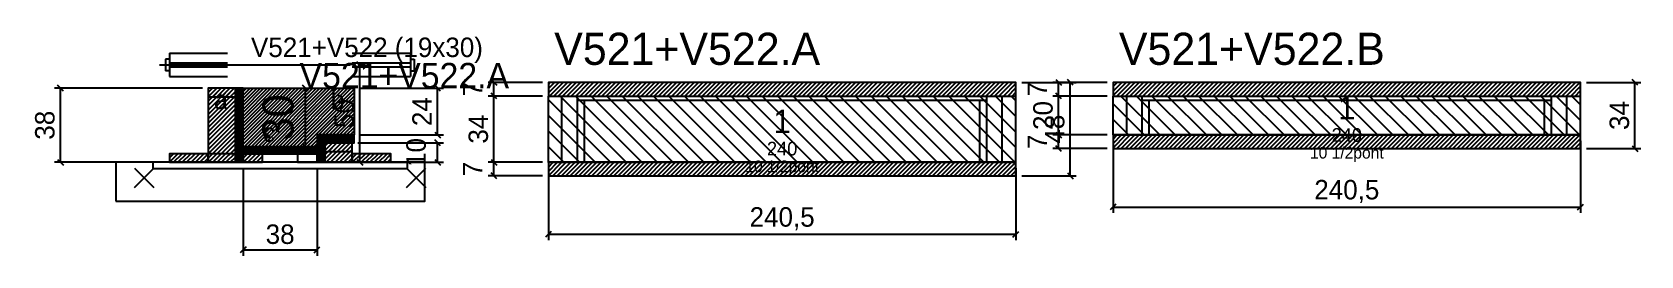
# Model space of a CAD drawing. Extents: x -69 to 759, y -82 to 33.
import ezdxf
from ezdxf.enums import TextEntityAlignment as Align

# ---------------------------------------------------------------- set-up
doc = ezdxf.new("R2010")
doc.units = 0
for name, color, linetype in [('5', 5, 'Continuous'), ('barrote', 126, 'Continuous'), ('CONCRETO', 251, 'Continuous'), ('COTA', 241, 'Continuous'), ('Cota Seção (2x)', 241, 'Continuous'), ('detalhes', 7, 'Continuous'), ('Hachura', 251, 'Continuous'), ('Madeira', 126, 'Continuous'), ('NOMENCLATURA', 7, 'Continuous'), ('Painéis', 200, 'Continuous'), ('presilha', 224, 'Continuous'), ('Reaproveitamento', 30, 'Continuous'), ('SARR_2.2x7', 40, 'Continuous'), ('SARR_3.5x7', 81, 'Continuous'), ('SCO-___-LAJ', 224, 'Continuous'), ('TENSOR', 224, 'Continuous'), ('texto', 7, 'Continuous'), ('Texto Seção', 7, 'Continuous')]:
    doc.layers.add(name, color=color, linetype=linetype)
doc.dimstyles.new('PAINEL', dxfattribs={"dimtxt": 10, "dimasz": 3, "dimexe": 3, "dimexo": 3, "dimgap": 3, "dimtad": 1, "dimblk": 'OBLIQUE', "dimblk1": 'OBLIQUE', "dimcen": 2.5, "dimclrd": 4, "dimclre": 4, "dimclrt": 240, "dimazin": 3, "dimtfac": 1, "dimtmove": 0, "dimatfit": 3})
doc.dimstyles.new('SECAO2X', dxfattribs={"dimtxt": 16, "dimasz": 3, "dimexe": 3, "dimexo": 3, "dimgap": 3, "dimtad": 1, "dimblk": 'OBLIQUE', "dimblk1": 'OBLIQUE', "dimcen": 2.5, "dimclrd": 4, "dimclre": 4, "dimclrt": 240, "dimazin": 3, "dimtfac": 1, "dimtmove": 0, "dimatfit": 3})

# ---------------------------------------------------------------- blocks, each defined once
blk = doc.blocks.new('_OBLIQUE')
at = {"color": 0, "linetype": 'BYBLOCK'}
blk.add_line((-0.5, -0.5), (0.5, 0.5), dxfattribs=at)

msp = doc.modelspace()

# ---------------------------------------------------------------- hatches: boundary and pattern name
at = {"layer": 'COTA'}
h = msp.add_hatch(dxfattribs=at)
h.set_pattern_fill('ANSI31', scale=0.4)
h.paths.add_polyline_path([(40, -26), (40, 4), (97, 4), (97, -20), (78, -20), (78, -26)])
h = msp.add_hatch(dxfattribs=at)
h.set_pattern_fill('ANSI31', scale=0.5)
h.paths.add_polyline_path([(197, 0), (437.5, 0), (437.5, 7), (197, 7)])
h = msp.add_hatch(dxfattribs=at)
h.set_pattern_fill('ANSI31', scale=0.5)
h.paths.add_polyline_path([(487.5, 0), (728, 0), (728, 7), (487.5, 7)])
h = msp.add_hatch(dxfattribs=at)
h.set_pattern_fill('ANSI31', scale=0.5)
h.paths.add_polyline_path([(487.5, -27), (728, -27), (728, -20), (487.5, -20)])
h = msp.add_hatch(dxfattribs=at)
h.set_pattern_fill('ANSI31', scale=0.5)
h.paths.add_polyline_path([(197, -41), (437.5, -41), (437.5, -34), (197, -34)])
at = {"layer": 'Hachura'}
h = msp.add_hatch(dxfattribs=at)
h.set_pattern_fill('ANSI31', scale=0.5)
h.paths.add_polyline_path([(22, -34), (36, -34), (36, 4), (22, 4)])
h = msp.add_hatch(dxfattribs=at)
h.set_pattern_fill('ANSI31', scale=0.5)
h.paths.add_polyline_path([(22, -0.4), (36, -0.4), (36, 4), (22, 4)])
h = msp.add_hatch(dxfattribs=at)
h.set_pattern_fill('SOLID')
h.paths.add_polyline_path([(36, -34), (40, -34), (40, 4), (36, 4)])
h = msp.add_hatch(dxfattribs=at)
h.set_pattern_fill('SOLID')
h.paths.add_polyline_path([(78, -24), (97, -24), (97, -20), (78, -20)])
h = msp.add_hatch(dxfattribs=at)
h.set_pattern_fill('SOLID')
h.paths.add_polyline_path([(78, -34), (82, -34), (82, -24), (78, -24)])
h = msp.add_hatch(dxfattribs=at)
h.set_pattern_fill('ANSI31', scale=0.5)
h.paths.add_polyline_path([(82, -34), (96, -34), (96, -24), (82, -24)])
h = msp.add_hatch(dxfattribs=at)
h.set_pattern_fill('ANSI31', scale=0.5)
h.paths.add_polyline_path([(82, -28.4), (96, -28.4), (96, -24), (82, -24)])
h = msp.add_hatch(dxfattribs=at)
h.set_pattern_fill('ANSI31', scale=0.5)
h.paths.add_polyline_path([(2, -34), (22, -34), (22, -29.6), (2, -29.6)])
h = msp.add_hatch(dxfattribs=at)
h.set_pattern_fill('SOLID')
h.paths.add_polyline_path([(40, -29.6), (78, -29.6), (78, -26), (40, -26)])
h = msp.add_hatch(dxfattribs=at)
h.set_pattern_fill('ANSI31', scale=0.5)
h.paths.add_polyline_path([(40, -34), (50, -34), (50, -29.6), (40, -29.6)])
h = msp.add_hatch(dxfattribs=at)
h.set_pattern_fill('ANSI31', scale=0.5)
h.paths.add_polyline_path([(96, -34), (116, -34), (116, -29.6), (96, -29.6)])

# ---------------------------------------------------------------- linework, layer by layer
for p, q in [((0, 19), (0, 13)), ((2, 19), (0, 19)), ((2, 22), (32, 22)), ((2, 22), (2, 10)), ((2, 17), (32, 17)), ((96, 22), (126, 22)), ((96, 17), (126, 17)), ((126, 22), (126, 10)), ((126, 19), (128, 19)), ((128, 19), (128, 13)), ((2, 13), (0, 13)), ((2, 15), (32, 15)), ((2, 10), (32, 10)), ((96, 15), (126, 15)), ((96, 10), (126, 10)), ((126, 13), (128, 13))]:
    msp.add_line(p, q)
at = {"layer": 'barrote'}
msp.add_lwpolyline([(-25.5, -54), (133.5, -54), (133.5, -34), (-25.5, -34)], close=True, dxfattribs=at)
at = {"layer": 'CONCRETO'}
msp.add_lwpolyline([(40, -26), (40, 4), (97, 4), (97, -20), (78, -20), (78, -26)], close=True, dxfattribs=at)
at = {"layer": 'Madeira'}
for points in [[(22, -34), (36, -34), (36, 4), (22, 4)], [(22, -0.4), (36, -0.4), (36, 4), (22, 4)], [(82, -34), (96, -34), (96, -24), (82, -24)], [(82, -28.4), (96, -28.4), (96, -24), (82, -24)], [(2, -34), (22, -34), (22, -29.6), (2, -29.6)], [(22, -34), (36, -34), (36, -29.6), (22, -29.6)], [(40, -34), (50, -34), (50, -29.6), (40, -29.6)], [(68, -34), (78, -34), (78, -29.6), (68, -29.6)], [(96, -34), (116, -34), (116, -29.6), (96, -29.6)]]:
    msp.add_lwpolyline(points, close=True, dxfattribs=at)
at = {"layer": 'Painéis'}
for p, q in [((197, 0), (437.5, 0)), ((197, -34), (197, 0)), ((437.5, -34), (437.5, 0)), ((487.5, 0), (728, 0)), ((487.5, -20), (487.5, 0)), ((728, -20), (728, 0)), ((487.5, -20), (728, -20)), ((197, -34), (437.5, -34))]:
    msp.add_line(p, q, dxfattribs=at)
for points in [[(36, -34), (40, -34), (40, 4), (36, 4)], [(78, -24), (97, -24), (97, -20), (78, -20)], [(78, -34), (82, -34), (82, -24), (78, -24)], [(40, -29.6), (78, -29.6), (78, -26), (40, -26)]]:
    msp.add_lwpolyline(points, close=True, dxfattribs=at)
at = {"layer": 'presilha'}
for p, q in [((-16, -47), (-6, -37)), ((-16, -37), (-6, -47)), ((124, -47), (134, -37)), ((124, -37), (134, -47))]:
    msp.add_line(p, q, dxfattribs=at)
at = {"layer": 'Reaproveitamento', "color": 30}
for p, q in [((237, -34), (203, 0)), ((245, -34), (211, 0)), ((253, -34), (219, 0)), ((261, -34), (227, 0)), ((269, -34), (235, 0)), ((277, -34), (243, 0)), ((285, -34), (251, 0)), ((293, -34), (259, 0)), ((301, -34), (267, 0)), ((309, -34), (275, 0)), ((317, -34), (283, 0)), ((325, -34), (291, 0)), ((333, -34), (299, 0)), ((341, -34), (307, 0)), ((349, -34), (315, 0)), ((357, -34), (323, 0)), ((365, -34), (331, 0)), ((373, -34), (339, 0)), ((381, -34), (347, 0)), ((389, -34), (355, 0)), ((397, -34), (363, 0)), ((405, -34), (371, 0)), ((413, -34), (379, 0)), ((421, -34), (387, 0)), ((429, -34), (395, 0)), ((437, -34), (403, 0)), ((437.5, -26.5), (411, 0)), ((437.5, -18.5), (419, 0)), ((437.5, -10.5), (427, 0)), ((437.5, -2.5), (435, 0)), ((511.5, -20), (491.5, 0)), ((519.5, -20), (499.5, 0)), ((527.5, -20), (507.5, 0)), ((535.5, -20), (515.5, 0)), ((543.5, -20), (523.5, 0)), ((551.5, -20), (531.5, 0)), ((559.5, -20), (539.5, 0)), ((567.5, -20), (547.5, 0)), ((575.5, -20), (555.5, 0)), ((583.5, -20), (563.5, 0)), ((591.5, -20), (571.5, 0)), ((599.5, -20), (579.5, 0)), ((607.5, -20), (587.5, 0)), ((615.5, -20), (595.5, 0)), ((623.5, -20), (603.5, 0)), ((631.5, -20), (611.5, 0)), ((639.5, -20), (619.5, 0)), ((647.5, -20), (627.5, 0)), ((655.5, -20), (635.5, 0)), ((663.5, -20), (643.5, 0)), ((671.5, -20), (651.5, 0)), ((679.5, -20), (659.5, 0)), ((687.5, -20), (667.5, 0)), ((695.5, -20), (675.5, 0)), ((703.5, -20), (683.5, 0)), ((711.5, -20), (691.5, 0)), ((719.5, -20), (699.5, 0)), ((727.5, -20), (707.5, 0)), ((728, -12.5), (715.5, 0)), ((728, -4.5), (723.5, 0)), ((229, -34), (197, -2)), ((503.5, -20), (487.5, -4)), ((221, -34), (197, -10)), ((495.5, -20), (487.5, -12)), ((213, -34), (197, -18)), ((487.5, -20), (487.5, -20)), ((205, -34), (197, -26)), ((197, -34), (197, -34))]:
    msp.add_line(p, q, dxfattribs=at)
at = {"layer": 'SARR_2.2x7'}
for p, q in [((204, -34), (204, 0)), ((430.5, -34), (430.5, 0)), ((494.5, -20), (494.5, 0)), ((721, -20), (721, 0)), ((212, -2.2), (422.5, -2.2)), ((502.5, -2.2), (713, -2.2))]:
    msp.add_line(p, q, dxfattribs=at)
at = {"layer": 'SARR_3.5x7'}
for p, q in [((212, -34), (212, 0)), ((422.5, -34), (422.5, 0)), ((502.5, -20), (502.5, 0)), ((713, -20), (713, 0)), ((215.5, -34), (215.5, -2.2)), ((419, -34), (419, -2.2)), ((506, -20), (506, -2.2)), ((709.5, -20), (709.5, -2.2)), ((502.5, -20), (506, -20)), ((709.5, -20), (713, -20)), ((212, -34), (215.5, -34)), ((419, -34), (422.5, -34))]:
    msp.add_line(p, q, dxfattribs=at)
at = {"layer": 'SCO-___-LAJ'}
for points in [[(197, 0), (437.5, 0), (437.5, 7), (197, 7)], [(487.5, 0), (728, 0), (728, 7), (487.5, 7)], [(487.5, -27), (728, -27), (728, -20), (487.5, -20)], [(-6.5, -37.2), (124.5, -37.2), (124.5, -34), (-6.5, -34)], [(197, -41), (437.5, -41), (437.5, -34), (197, -34)]]:
    msp.add_lwpolyline(points, close=True, dxfattribs=at)
at = {"layer": 'TENSOR'}
msp.add_line((-3, 16), (95, 16), dxfattribs=at)

# ---------------------------------------------------------------- texts
at = {"layer": '5'}
for s, height, p in [('1', 12, (607.75, -6)), ('1', 12, (317.25, -13)), ('240', 7, (607.75, -20)), ('240', 7, (317.25, -27))]:
    msp.add_text(s, height=height, dxfattribs=at).set_placement(p, align=Align.MIDDLE_CENTER)
at = {"layer": 'detalhes'}
for s, p in [('a', (25, -6.7)), ('b', (85, -6.7)), ('c', (50, -23.5))]:
    msp.add_text(s, height=9.6, dxfattribs=at).set_placement(p)
at = {"layer": 'NOMENCLATURA'}
for s, p in [('V521+V522.A', (200, 16)), ('V521+V522.B', (490.5, 16))]:
    msp.add_text(s, height=16.5, dxfattribs=at).set_placement(p)
at = {"layer": 'texto', "char_height": 6, "attachment_point": 5}
for insert in [(317.25, -37), (607.75, -30)]:
    msp.add_mtext('10 1/2pont', dxfattribs=dict(at, insert=insert))
at = {"layer": 'Texto Seção'}
for s, height, p in [('V521+V522 (19x30)', 10, (44, 20)), ('V521+V522.A', 13, (69, 4))]:
    msp.add_text(s, height=height, dxfattribs=at).set_placement(p)

# ---------------------------------------------------------------- dimensions: what is measured, and where the dimension line sits
at = {"layer": 'COTA'}
for base, p1, p2 in [((100, -34), (96, -34), (96, 16)), ((169, 0), (197, 0), (197, 7)), ((465.5, -41), (437.5, -41), (437.5, 7)), ((459.5, 0), (487.5, 0), (487.5, 7)), ((756, -27), (728, -27), (728, 7)), ((-54, -34), (2, -34), (22, 4)), ((140, -20), (97, -20), (97, 4)), ((169, -34), (197, -34), (197, 0)), ((459.5, -20), (487.5, -20), (487.5, 0)), ((140, -34), (96, -34), (96, -24)), ((459.5, -27), (487.5, -27), (487.5, -20)), ((169, -41), (197, -41), (197, -34))]:
    msp.add_linear_dim(base=base, p1=p1, p2=p2, angle=90, dimstyle='PAINEL', dxfattribs=at).render()
for base, p1, p2 in [((487.5, -57), (487.5, -20), (728, -20)), ((40, -79), (40, -34), (78, -34)), ((197, -71), (197, -34), (437.5, -34))]:
    msp.add_linear_dim(base=base, p1=p1, p2=p2, dimstyle='PAINEL', dxfattribs=at).render()
at = {"layer": 'Cota Seção (2x)'}
msp.add_linear_dim(base=(72, -26), p1=(40, -26), p2=(40, 4), angle=90, dimstyle='SECAO2X', dxfattribs=at).render()

doc.saveas('drawing.dxf')
